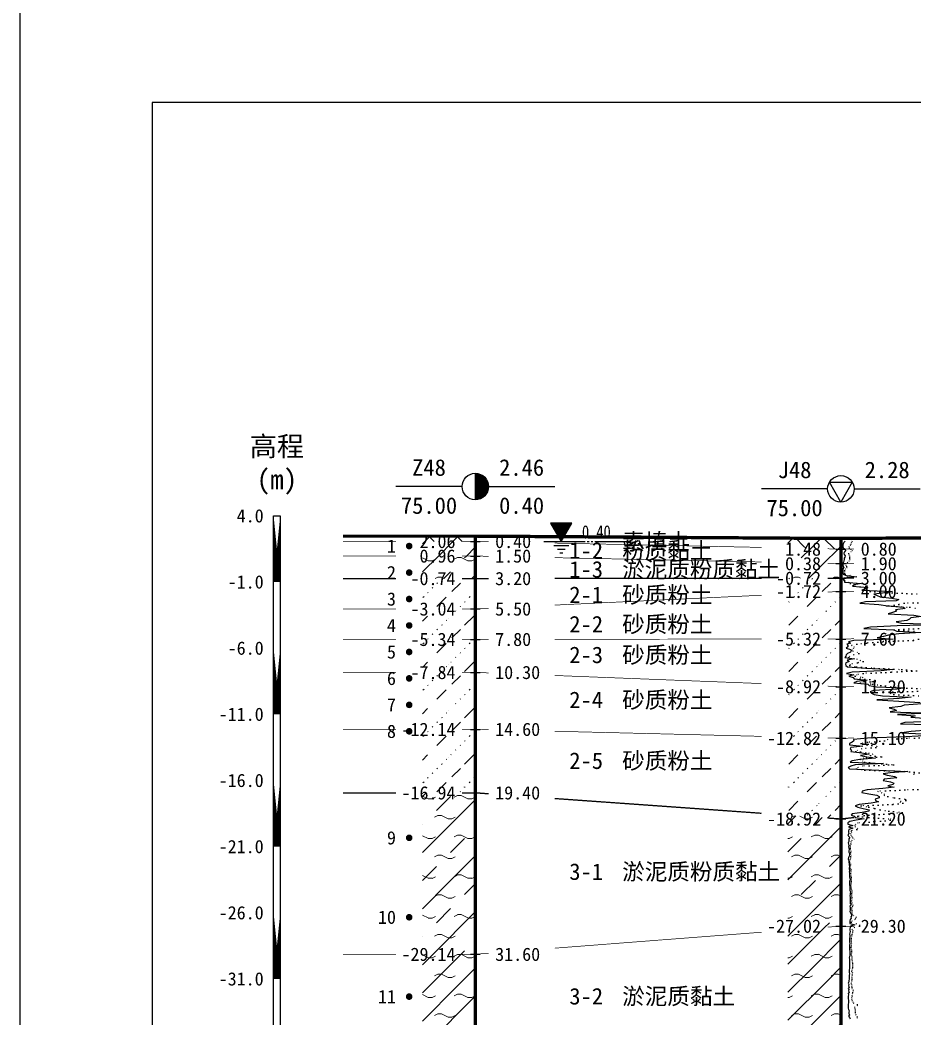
# Model space of a CAD drawing. Extents: x -37 to 3540, y -1485 to 297.
# Drawn here: x -37.4 to 97.8, y -450.4 to -299.5 of the extents above; entities that cross this region are included whole.
import ezdxf
from ezdxf.enums import TextEntityAlignment as Align

# ---------------------------------------------------------------- set-up
doc = ezdxf.new("R2010")
doc.units = 0
doc.linetypes.add('DOT', pattern=[6.35, 0, -6.35])
doc.layers.get('0').update_dxf_attribs({"linetype": 'CONTINUOUS'})
for name, color, linetype in [('CURVE', 200, 'CONTINUOUS'), ('FRAME', 7, 'CONTINUOUS'), ('HOLE', 41, 'CONTINUOUS'), ('RULER', 7, 'CONTINUOUS'), ('SAMPLE', 1, 'CONTINUOUS'), ('STRATUM', 241, 'CONTINUOUS')]:
    doc.layers.add(name, color=color, linetype=linetype)
doc.layers.add('HATCH', color=7, linetype='CONTINUOUS', lineweight=13)
doc.styles.add('ST', font='')
doc.styles.get('ST').set_extended_font_data('SimSun')
pattern_1 = [(45, (134.838, -594), (-2.12132, 2.12132), [10, 0]), (135, (134.838, -594), (-2.12132, -2.12132), [10, 0])]
pattern_2 = [(45, (134.838, -594), (-4.24264, 4.24264), [10, 0]), (45, (135.899, -597.182), (-2.12132, 6.36396), [3, -3])]
pattern_3 = [(45, (134.838, -594), (-4.24264, 4.24264), [10, 0]), (45, (135.899, -597.182), (-2.12132, 6.36396), [3, -3]), (26.565, (135.912, -594.2536), (5.999823, 5.999812), [0.567, -12.849]), (0, (135.345, -594.2536), (0, 6), [0.567, -5.433]), (26.565, (133.2567, -594), (5.999823, 5.999812), [0.567, -12.849]), (0, (133.764, -593.7464), (0, 6), [0.567, -5.433]), (153.435, (135.345, -594.2536), (-5.999818, -5e-06), [1.134, -12.2826]), (26.565, (138.912, -591.2536), (5.999823, 5.999812), [0.567, -12.849]), (0, (138.345, -591.2536), (0, 6), [0.567, -5.433]), (26.565, (136.2567, -591), (5.999823, 5.999812), [0.567, -12.849]), (0, (136.764, -590.7464), (0, 6), [0.567, -5.433]), (153.435, (138.345, -591.2536), (-5.999818, -5e-06), [1.134, -12.2826])]
pattern_4 = [(45, (134.838, -594), (-7e-07, 6.99998), [1.97196, -7.92754]), (45, (137.651, -591.171), (-7e-07, 6.99998), [1.99367, -7.90583]), (45, (139.9054, -588.918), (-7e-07, 6.99998), [1.8136, -8.08588]), (26.565, (134.838, -590.5), (7, 7), [0.0965, -15.55598]), (36.8699, (135.538, -589.8), (7, 7), [0.19775, -34.80225]), (315, (138.338, -587.024), (6.99998, 1e-06), [0.03305, -9.86644]), (26.565, (138.338, -594), (7, 7), [0.14475, -15.50773]), (26.565, (139.038, -593.3), (7, 7), [0.10528, -15.5472]), (90, (139.388, -592.95), (-7, -5e-07), [0.02877, -6.97123]), (26.565, (139.738, -592.6), (7, 7), [0.091, -31.21394]), (36.8699, (140.438, -591.9), (7, 7), [0.1107, -34.8893]), (45, (141.138, -591.2), (-2e-07, 6.99998), [0.10911, -9.79038]), (315, (141.752, -590.452), (6.99998, 1e-06), [0.03305, -9.86644]), (36.8699, (136.238, -589.1), (7, 7), [0.10224, -34.89776]), (53.1301, (136.938, -588.4), (14, 21), [0.13438, -34.86562]), (53.1301, (137.638, -587.7), (14, 21), [0.12625, -34.87375])]
pattern_5 = [(45, (134.838, -594), (-2.12132, 2.12132), [10, 0]), (26.565, (135.912, -594.2536), (5.999823, 5.999812), [0.567, -12.849]), (0, (135.345, -594.2536), (0, 6), [0.567, -5.433]), (26.565, (133.2567, -594), (5.999823, 5.999812), [0.567, -12.849]), (0, (133.764, -593.7464), (0, 6), [0.567, -5.433]), (153.435, (135.345, -594.2536), (-5.999818, -5e-06), [1.134, -12.2826]), (26.565, (138.912, -591.2536), (5.999823, 5.999812), [0.567, -12.849]), (0, (138.345, -591.2536), (0, 6), [0.567, -5.433]), (26.565, (136.2567, -591), (5.999823, 5.999812), [0.567, -12.849]), (0, (136.764, -590.7464), (0, 6), [0.567, -5.433]), (153.435, (138.345, -591.2536), (-5.999818, -5e-06), [1.134, -12.2826])]

# ---------------------------------------------------------------- blocks, each defined once
blk = doc.blocks.new('H_sam_hole')
blk.add_line((0, 2), (0, -2))
at = {"const_width": 2}
blk.add_lwpolyline([(0, -1, 0.414214), (1, 0, 0.414214), (0, 1, 1)], format="xyb", dxfattribs=at)
blk.add_circle((0, 0), 2)
blk = doc.blocks.new('H_cpt_hole')
for p, q in [((-1.73, 1), (1.73, 1)), ((0, -2), (-1.73, 1)), ((1.73, 1), (0, -2))]:
    blk.add_line(p, q)
blk.add_circle((0, 0), 2)
blk = doc.blocks.new('SampleSoilUndisturbed')
at = {"const_width": 0.5}
blk.add_lwpolyline([(-0.25, 0, 1), (0.25, 0, 1)], format="xyb", close=True, dxfattribs=at)
blk = doc.blocks.new('Gwl')
blk.add_lwpolyline([(0, 0, 0, 3.22, 0), (0, 2.79, 3.22, 3.22, 0)], format="xyseb")
blk.add_lwpolyline([(0, 0), (1.61, 2.79), (-1.61, 2.79)], close=True)
for points in [[(-2.63, 0), (3.61, 0)], [(3.93, 0), (4.21, 0)], [(4.53, 0), (4.8, 0)], [(5.09, 0), (9.99, 0)], [(-1.09, -0.61), (1.16, -0.61)], [(-0.54, -1.14), (0.61, -1.14)], [(-0.19, -1.74), (0.26, -1.74)]]:
    blk.add_lwpolyline(points)
at = {"style": 'ST', "width": 0.8}
blk.add_attdef('*GWL', (3.14, 0.45), '', height=2, dxfattribs=at)

msp = doc.modelspace()

# ---------------------------------------------------------------- hatches: boundary and pattern name
at = {"layer": 'HATCH'}
h = msp.add_hatch(dxfattribs=at)
h.set_pattern_fill('STT', color=50, style=0)
h.set_pattern_definition(pattern_1)
h.paths.add_polyline_path([(31.46, -377.53), (23.46, -377.53), (23.46, -378.33), (31.46, -378.33)])
h.paths.add_polyline_path([(22.25, -379.82), (28.94, -379.82), (28.94, -376.88), (22.25, -376.88)], flags=9)
h = msp.add_hatch(dxfattribs=at)
h.set_pattern_fill('FZNT', color=32, style=0)
h.set_pattern_definition(pattern_2)
h.paths.add_polyline_path([(31.46, -378.33), (23.46, -378.33), (23.46, -380.53), (31.46, -380.53)])
h.paths.add_polyline_path([(22.25, -382.02), (28.94, -382.02), (28.94, -379.08), (22.25, -379.08)], flags=9)
h.paths.add_polyline_path([(22.25, -379.82), (28.94, -379.82), (28.94, -376.88), (22.25, -376.88)], flags=9)
h = msp.add_hatch(dxfattribs=at)
h.set_pattern_fill('STT', color=50, style=0)
h.set_pattern_definition(pattern_1)
h.paths.add_polyline_path([(86.73, -377.88), (78.73, -377.83), (78.73, -379.31), (86.73, -379.48)])
h.paths.add_polyline_path([(77.52, -380.97), (84.22, -380.97), (84.22, -378.04), (77.52, -378.04)], flags=9)
h = msp.add_hatch(dxfattribs=at)
h.set_pattern_fill('FZNT', color=32, style=0)
h.set_pattern_definition(pattern_2)
h.paths.add_polyline_path([(86.73, -379.48), (78.73, -379.31), (78.73, -381.51), (86.73, -381.68)])
h.paths.add_polyline_path([(77.52, -383.17), (84.22, -383.17), (84.22, -380.24), (77.52, -380.24)], flags=9)
h.paths.add_polyline_path([(77.52, -380.97), (84.22, -380.97), (84.22, -378.04), (77.52, -378.04)], flags=9)
h = msp.add_hatch(dxfattribs=at)
h.set_pattern_fill('YNFNT', color=251, style=0)
h.set_pattern_definition(pattern_3)
h.paths.add_polyline_path([(31.46, -380.53), (23.46, -380.53), (23.46, -383.93), (31.46, -383.93)])
h.paths.add_polyline_path([(20.82, -385.42), (28.94, -385.42), (28.94, -382.48), (20.82, -382.48)], flags=9)
h.paths.add_polyline_path([(22.25, -382.02), (28.94, -382.02), (28.94, -379.08), (22.25, -379.08)], flags=9)
h = msp.add_hatch(dxfattribs=at)
h.set_pattern_fill('YNFNT', color=251, style=0)
h.set_pattern_definition(pattern_3)
h.paths.add_polyline_path([(86.73, -381.68), (78.73, -381.51), (78.73, -383.89), (86.73, -383.88)])
h.paths.add_polyline_path([(76.09, -385.37), (84.22, -385.37), (84.22, -382.44), (76.09, -382.44)], flags=9)
h.paths.add_polyline_path([(77.52, -383.17), (84.22, -383.17), (84.22, -380.24), (77.52, -380.24)], flags=9)
h = msp.add_hatch(dxfattribs=at)
h.set_pattern_fill('SZFT', color=52, style=0)
h.set_pattern_definition(pattern_4)
h.paths.add_polyline_path([(31.46, -383.93), (23.46, -383.93), (23.46, -388.53), (31.46, -388.53)])
h.paths.add_polyline_path([(20.82, -390.02), (28.94, -390.02), (28.94, -387.08), (20.82, -387.08)], flags=9)
h.paths.add_polyline_path([(20.82, -385.42), (28.94, -385.42), (28.94, -382.48), (20.82, -382.48)], flags=9)
h = msp.add_hatch(dxfattribs=at)
h.set_pattern_fill('SZFT', color=52, style=0)
h.set_pattern_definition(pattern_4)
h.paths.add_polyline_path([(86.73, -383.88), (78.73, -383.89), (78.73, -386.26), (86.73, -385.88)])
h.paths.add_polyline_path([(76.09, -387.37), (84.21, -387.37), (84.21, -384.45), (76.09, -384.45)], flags=9)
h.paths.add_polyline_path([(76.09, -385.37), (84.22, -385.37), (84.22, -382.44), (76.09, -382.44)], flags=9)
h = msp.add_hatch(dxfattribs=at)
h.set_pattern_fill('SZFT', color=52, style=0)
h.set_pattern_definition(pattern_4)
h.paths.add_polyline_path([(86.73, -385.88), (78.73, -386.26), (78.73, -393.09), (86.73, -393.08)])
h.paths.add_polyline_path([(76.09, -394.57), (84.22, -394.57), (84.22, -391.64), (76.09, -391.64)], flags=9)
h.paths.add_polyline_path([(76.09, -387.37), (84.21, -387.37), (84.21, -384.45), (76.09, -384.45)], flags=9)
h = msp.add_hatch(dxfattribs=at)
h.set_pattern_fill('SZFT', color=52, style=0)
h.set_pattern_definition(pattern_4)
h.paths.add_polyline_path([(31.46, -388.53), (23.46, -388.53), (23.46, -393.13), (31.46, -393.13)])
h.paths.add_polyline_path([(20.82, -394.62), (28.94, -394.62), (28.94, -391.68), (20.82, -391.68)], flags=9)
h.paths.add_polyline_path([(20.82, -390.02), (28.94, -390.02), (28.94, -387.08), (20.82, -387.08)], flags=9)
h = msp.add_hatch(dxfattribs=at)
h.set_pattern_fill('SZFT', color=52, style=0)
h.set_pattern_definition(pattern_4)
h.paths.add_polyline_path([(31.46, -393.13), (23.46, -393.13), (23.46, -398.13), (31.46, -398.13)])
h.paths.add_polyline_path([(20.82, -399.62), (28.94, -399.62), (28.94, -396.68), (20.82, -396.68)], flags=9)
h.paths.add_polyline_path([(20.82, -394.62), (28.94, -394.62), (28.94, -391.68), (20.82, -391.68)], flags=9)
h = msp.add_hatch(dxfattribs=at)
h.set_pattern_fill('SZFT', color=52, style=0)
h.set_pattern_definition(pattern_4)
h.paths.add_polyline_path([(86.73, -393.08), (78.73, -393.09), (78.73, -399.97), (86.73, -400.28)])
h.paths.add_polyline_path([(76.09, -401.77), (84.22, -401.77), (84.22, -398.84), (76.09, -398.84)], flags=9)
h.paths.add_polyline_path([(76.09, -394.57), (84.22, -394.57), (84.22, -391.64), (76.09, -391.64)], flags=9)
h = msp.add_hatch(dxfattribs=at)
h.set_pattern_fill('SZFT', color=52, style=0)
h.set_pattern_definition(pattern_4)
h.paths.add_polyline_path([(31.46, -398.13), (23.46, -398.13), (23.46, -406.73), (31.46, -406.73)])
h.paths.add_polyline_path([(19.39, -408.21), (28.94, -408.21), (28.94, -405.3), (19.39, -405.3)], flags=9)
h.paths.add_polyline_path([(20.82, -399.62), (28.94, -399.62), (28.94, -396.68), (20.82, -396.68)], flags=9)
h = msp.add_hatch(dxfattribs=at)
h.set_pattern_fill('SZFT', color=52, style=0)
h.set_pattern_definition(pattern_4)
h.paths.add_polyline_path([(86.73, -400.28), (78.73, -399.97), (78.73, -407.89), (86.73, -408.08)])
h.paths.add_polyline_path([(74.66, -409.57), (84.22, -409.57), (84.22, -406.64), (74.66, -406.64)], flags=9)
h.paths.add_polyline_path([(76.09, -401.77), (84.22, -401.77), (84.22, -398.84), (76.09, -398.84)], flags=9)
h = msp.add_hatch(dxfattribs=at)
h.set_pattern_fill('SZFT', color=52, style=0)
h.set_pattern_definition(pattern_4)
h.paths.add_polyline_path([(31.46, -406.73), (23.46, -406.73), (23.46, -416.33), (31.46, -416.33)])
h.paths.add_polyline_path([(19.39, -417.82), (28.94, -417.82), (28.94, -414.88), (19.39, -414.88)], flags=9)
h.paths.add_polyline_path([(19.39, -408.21), (28.94, -408.21), (28.94, -405.3), (19.39, -405.3)], flags=9)
h = msp.add_hatch(dxfattribs=at)
h.set_pattern_fill('SZFT', color=52, style=0)
h.set_pattern_definition(pattern_4)
h.paths.add_polyline_path([(86.73, -408.08), (78.73, -407.89), (78.73, -419.71), (86.73, -420.28)])
h.paths.add_polyline_path([(74.66, -421.77), (84.22, -421.77), (84.22, -418.84), (74.66, -418.84)], flags=9)
h.paths.add_polyline_path([(74.66, -409.57), (84.22, -409.57), (84.22, -406.64), (74.66, -406.64)], flags=9)
h = msp.add_hatch(dxfattribs=at)
h.set_pattern_fill('YNFNT', color=251, style=0)
h.set_pattern_definition(pattern_3)
h.paths.add_polyline_path([(31.46, -416.33), (23.46, -416.33), (23.46, -440.73), (31.46, -440.73)])
h.paths.add_polyline_path([(19.39, -442.22), (28.94, -442.22), (28.94, -439.28), (19.39, -439.28)], flags=9)
h.paths.add_polyline_path([(19.39, -417.82), (28.94, -417.82), (28.94, -414.88), (19.39, -414.88)], flags=9)
h = msp.add_hatch(dxfattribs=at)
h.set_pattern_fill('YNFNT', color=251, style=0)
h.set_pattern_definition(pattern_3)
h.paths.add_polyline_path([(86.73, -420.28), (78.73, -419.71), (78.73, -437.1), (86.73, -436.48)])
h.paths.add_polyline_path([(74.66, -437.97), (84.22, -437.97), (84.22, -435.04), (74.66, -435.04)], flags=9)
h.paths.add_polyline_path([(74.66, -421.77), (84.22, -421.77), (84.22, -418.84), (74.66, -418.84)], flags=9)
h = msp.add_hatch(dxfattribs=at)
h.set_pattern_fill('YNNT', color=251, style=0)
h.set_pattern_definition(pattern_5)
h.paths.add_polyline_path([(86.73, -436.48), (78.73, -437.1), (78.73, -454.06), (86.73, -454.08)])
h.paths.add_polyline_path([(74.66, -455.57), (84.22, -455.57), (84.22, -452.64), (74.66, -452.64)], flags=9)
h.paths.add_polyline_path([(74.66, -437.97), (84.22, -437.97), (84.22, -435.04), (74.66, -435.04)], flags=9)
h = msp.add_hatch(dxfattribs=at)
h.set_pattern_fill('YNNT', color=251, style=0)
h.set_pattern_definition(pattern_5)
h.paths.add_polyline_path([(31.46, -440.73), (23.46, -440.73), (23.46, -453.93), (31.46, -453.93)])
h.paths.add_polyline_path([(19.39, -455.42), (28.94, -455.42), (28.94, -452.48), (19.39, -452.48)], flags=9)
h.paths.add_polyline_path([(19.39, -442.22), (28.94, -442.22), (28.94, -439.28), (19.39, -439.28)], flags=9)

# ---------------------------------------------------------------- linework, layer by layer
at = {"layer": 'CURVE', "color": 30, "linetype": 'Continuous'}
for points in [[(87.39, -378.28), (87.19, -378.48), (87.1, -378.68), (87.03, -378.88), (87.04, -379.08), (87.1, -379.28), (87.39, -379.48), (87.42, -379.68), (87.29, -379.88), (87.19, -380.08), (87.22, -380.28), (87.37, -380.48), (87.31, -380.68), (87.22, -380.88), (87.25, -381.08), (87.17, -381.28), (87.14, -381.48), (87.04, -381.68), (87.04, -381.88), (87.07, -382.08), (87.17, -382.28), (87.04, -382.48), (87.01, -382.68), (87.04, -382.88), (87.02, -383.08), (87.08, -383.28), (87.54, -383.48), (89.13, -383.68), (87.3, -383.88), (87.06, -384.08), (87.22, -384.28), (87.26, -384.48), (89.86, -384.68), (88.75, -384.88), (88.51, -385.08), (90.79, -385.28), (90.46, -385.48), (89.92, -385.68), (94.55, -385.88), (93.46, -386.08), (91.73, -386.28), (92.22, -386.48), (92.65, -386.68), (94.45, -386.88), (95.5, -387.08), (95.11, -387.28), (90.46, -387.48), (89.58, -387.68), (92.45, -387.88), (93.82, -388.08), (96.2, -388.28), (96.45, -388.48), (95, -388.68), (95.12, -388.88), (94.52, -389.08), (93.88, -389.28), (97.74, -389.48), (98.94, -389.68), (97.32, -389.88), (97.12, -390.08), (96.72, -390.28), (95.08, -390.48), (95.88, -390.68), (102.97, -390.88), (95.24, -391.08), (91.2, -391.28), (90.19, -391.48), (94.67, -391.68), (95.18, -391.88), (98.86, -392.08), (95.5, -392.28), (93.94, -392.48), (93.15, -392.68), (92.22, -392.88), (94.63, -393.08), (88.71, -393.28), (87.87, -393.48), (88.19, -393.68), (87.63, -393.88), (87.79, -394.08), (87.8, -394.28), (87.51, -394.48), (88.16, -394.68), (88.3, -394.88), (88.17, -395.08), (87.72, -395.28), (87.54, -395.48), (87.48, -395.68), (87.34, -395.88), (88.73, -396.08), (87.7, -396.28), (87.98, -396.48), (87.5, -396.68), (87.42, -396.88), (87.47, -397.08), (87.75, -397.28), (90.48, -397.48), (94.61, -397.68), (92.82, -397.88), (88.43, -398.08), (87.58, -398.28), (88.68, -398.48), (87.93, -398.68), (88.59, -398.88), (88.72, -399.08), (90.69, -399.28), (89.13, -399.48), (88.69, -399.68), (90.82, -399.88), (91.02, -400.08), (92.12, -400.28), (96.39, -400.48), (95.23, -400.68), (91.65, -400.88), (91.15, -401.08), (91.38, -401.28), (91.76, -401.48), (93, -401.68), (97.38, -401.88), (95.55, -402.08), (92.17, -402.28), (95.51, -402.48), (98.74, -402.68)], [(99.01, -402.88), (96.3, -403.08), (95.81, -403.28), (94.02, -403.48), (94.77, -403.68), (95.12, -403.88), (94.16, -404.08), (100.49, -404.28), (95.29, -404.48), (97.95, -404.68), (97.3, -404.88), (99.93, -405.08)], [(101.6, -405.48), (96.4, -405.68), (95.75, -405.88), (104.19, -406.08)], [(99.92, -406.88), (97.35, -407.08), (95.94, -407.28), (100.09, -407.48)], [(100.29, -407.68), (96.53, -407.88), (90.75, -408.08), (88.62, -408.28), (88.68, -408.48), (88.45, -408.68), (88.03, -408.88), (88.02, -409.08), (90.06, -409.28), (88.26, -409.48), (88.14, -409.68), (88.33, -409.88), (88.25, -410.08), (89.89, -410.28), (91.02, -410.48), (89.72, -410.68), (90.64, -410.88), (91.96, -411.08), (89.61, -411.28), (88.43, -411.48), (88.11, -411.68), (93.18, -411.88), (88.88, -412.08), (88.26, -412.28), (87.84, -412.48), (88.05, -412.68), (92.46, -412.88), (96.87, -413.08), (94.19, -413.28), (93.14, -413.48), (93.71, -413.68), (94.88, -413.88), (95.2, -414.08), (93.28, -414.28), (93.14, -414.48), (94.24, -414.68), (94.76, -414.88), (94.66, -415.08), (93.82, -415.28), (94.78, -415.48), (93.09, -415.68), (90.72, -415.88), (89.96, -416.08), (89.9, -416.28), (90.94, -416.48), (92.18, -416.68), (92.53, -416.88), (92.54, -417.08), (91.92, -417.28), (91.95, -417.48), (92.44, -417.68), (91.31, -417.88), (89.48, -418.08), (88.89, -418.28), (89.29, -418.48), (90.1, -418.68), (91.03, -418.88), (90.97, -419.08), (89.96, -419.28), (88.42, -419.48), (88.31, -419.68), (88.73, -419.88), (88.91, -420.08), (90.24, -420.28), (89.04, -420.48), (88.06, -420.68), (87.79, -420.88), (87.77, -421.08), (88.53, -421.28), (87.89, -421.48), (88.52, -421.68), (87.92, -421.88), (87.87, -422.08), (87.9, -422.28), (87.93, -422.48), (87.8, -422.68), (87.88, -422.88), (88.06, -423.08), (87.95, -423.28), (87.94, -423.48), (87.92, -423.68), (87.85, -423.88), (87.89, -424.08), (87.92, -424.28), (87.9, -424.48), (87.93, -424.68), (87.98, -424.88), (87.92, -425.08), (87.93, -425.28), (88.03, -425.48), (88.02, -425.68), (87.97, -425.88), (87.9, -426.08), (87.84, -426.28), (87.88, -426.48), (87.91, -426.68), (87.93, -426.88), (87.97, -427.08), (87.97, -427.28), (88.01, -427.48), (88, -427.68), (87.97, -427.88), (88.01, -428.08), (88, -428.28), (88.01, -428.48), (88.05, -428.68), (88.03, -428.88), (88.05, -429.08), (88.06, -429.28), (88.12, -429.48), (88.02, -429.68), (88.04, -429.88), (88.05, -430.08), (88.03, -430.28), (88.06, -430.48), (88.07, -430.68), (88.1, -430.88), (88.1, -431.08), (88.16, -431.28), (88.12, -431.48), (88.11, -431.68), (88.06, -431.88), (88.12, -432.08), (88.11, -432.28), (88.11, -432.48), (88.12, -432.68), (88.11, -432.88), (88.12, -433.08), (88.31, -433.28), (88.1, -433.48), (88.11, -433.68), (88.11, -433.88), (88.14, -434.08), (88.1, -434.28), (88.17, -434.48), (88.28, -434.68), (88.39, -434.88), (88.24, -435.08), (88.28, -435.28), (88.12, -435.48), (88.08, -435.68), (88.06, -435.88), (88.07, -436.08), (88.82, -436.28), (88.19, -436.48), (88.14, -436.68), (88.08, -436.88), (88.06, -437.08), (88.13, -437.28), (88.1, -437.48), (88.04, -437.68), (88.08, -437.88), (88.1, -438.08), (88.03, -438.28), (88.02, -438.48), (88.05, -438.68), (88.05, -438.88), (88.06, -439.08), (88.05, -439.28), (88.03, -439.48), (88.01, -439.68), (88.05, -439.88), (88.04, -440.08), (88.06, -440.28), (88.09, -440.48), (88.1, -440.68), (88.07, -440.88), (88.02, -441.08), (87.96, -441.28), (88.03, -441.48), (88.05, -441.68), (88.03, -441.88), (88.04, -442.08), (88.03, -442.28), (88.02, -442.48), (88.03, -442.68), (88.02, -442.88), (88, -443.08), (87.96, -443.28), (87.97, -443.48), (88.02, -443.68), (88, -443.88), (88, -444.08), (87.96, -444.28), (87.97, -444.48), (87.93, -444.68), (87.91, -444.88), (87.84, -445.08), (87.94, -445.28), (87.89, -445.48), (87.98, -445.68), (87.85, -445.88), (87.93, -446.08), (87.87, -446.28), (87.96, -446.48), (87.84, -446.68), (87.86, -446.88), (87.84, -447.08), (87.83, -447.28), (87.81, -447.48), (87.9, -447.68), (87.89, -447.88), (87.89, -448.08), (87.82, -448.28), (87.84, -448.48), (87.85, -448.68), (87.84, -448.88), (87.88, -449.08), (87.98, -449.28), (87.91, -449.48), (87.93, -449.68), (88.03, -449.88), (87.9, -450.08), (88.01, -450.28), (88.12, -450.48)]]:
    msp.add_lwpolyline(points, dxfattribs=at)
at = {"layer": 'CURVE', "color": 100, "linetype": 'DOT', "ltscale": 0.1}
for points in [[(88.42, -378.28), (88.35, -378.48), (88.25, -378.68), (88.17, -378.88), (87.93, -379.08), (87.95, -379.28), (88.21, -379.48), (88.49, -379.68), (88.31, -379.88), (87.89, -380.08), (87.9, -380.28), (88.05, -380.48), (88.02, -380.68), (88.03, -380.88), (88.08, -381.08), (87.99, -381.28), (87.76, -381.48), (87.56, -381.68), (87.46, -381.88), (87.58, -382.08), (87.63, -382.28), (87.42, -382.48), (87.3, -382.68), (87.29, -382.88), (87.21, -383.08), (87.38, -383.28), (88.12, -383.48), (87.71, -383.68), (87.65, -383.88), (87.24, -384.08), (87.3, -384.28), (87.9, -384.48), (88.09, -384.68), (88.61, -384.88), (88.91, -385.08), (90.49, -385.28), (90.65, -385.48), (90.37, -385.68), (91.14, -385.88), (93.77, -386.08), (98.9, -386.28)], [(100.59, -387.48), (96.32, -387.68), (95.5, -387.88), (93.7, -388.08), (97.18, -388.28), (98.23, -388.48)], [(98.45, -391.48), (94.77, -391.68), (98, -391.88)], [(98.45, -393.08), (97.64, -393.28), (93.03, -393.48), (90.58, -393.68), (89.14, -393.88), (88.32, -394.08), (88.73, -394.28), (88.64, -394.48), (88.4, -394.68), (88.49, -394.88), (89.18, -395.08), (89.47, -395.28), (88.69, -395.48), (88.03, -395.68), (87.95, -395.88), (89.1, -396.08), (89.59, -396.28), (90.11, -396.48), (89.23, -396.68), (88.12, -396.88), (88.07, -397.08), (89.11, -397.28), (91.78, -397.48), (95.93, -397.68), (98.17, -397.88), (94.27, -398.08), (90.11, -398.28), (89.16, -398.48), (88.9, -398.68), (90.03, -398.88), (89.64, -399.08), (91.89, -399.28), (91.9, -399.48), (89.71, -399.68), (91.5, -399.88), (92.75, -400.08), (94.26, -400.28), (95.99, -400.48), (102.06, -400.68)], [(102.7, -400.88), (93.93, -401.08), (94.18, -401.28), (94.76, -401.48), (99.08, -401.68)], [(103.72, -407.88), (96.68, -408.08), (93.82, -408.28), (93.33, -408.48), (90.77, -408.68), (89.82, -408.88), (90.68, -409.08), (92.15, -409.28), (92.04, -409.48), (89.88, -409.68), (89.25, -409.88), (88.98, -410.08), (90.93, -410.28), (91.55, -410.48), (91.19, -410.68), (92.86, -410.88), (90.18, -411.08), (89.69, -411.28), (89.98, -411.48), (90.32, -411.68), (92.18, -411.88), (94.68, -412.08), (90.02, -412.28), (89.33, -412.48), (89.11, -412.68), (90.37, -412.88), (96.36, -413.08), (98.58, -413.28), (97.7, -413.48), (97.81, -413.68)], [(101.31, -415.68), (96.39, -415.88), (92.27, -416.08), (92.81, -416.28), (93.29, -416.48), (93.22, -416.68), (93.84, -416.88), (94.86, -417.08), (96.51, -417.28), (96.54, -417.48), (95.63, -417.68), (96.12, -417.88), (94.55, -418.08), (89.79, -418.28), (90.96, -418.48), (91.86, -418.68), (92.66, -418.88), (93.97, -419.08), (96, -419.28), (94.7, -419.48), (90.98, -419.68), (89.28, -419.88), (90.97, -420.08), (94.23, -420.28), (94.17, -420.48), (91.72, -420.68), (89.31, -420.88), (88.96, -421.08), (88.85, -421.28), (88.87, -421.48), (89.25, -421.68), (89.16, -421.88), (88.25, -422.08), (88.41, -422.28), (88.19, -422.48), (88.22, -422.68), (88.33, -422.88), (88.46, -423.08), (88.76, -423.28), (88.38, -423.48), (88.23, -423.68), (88.21, -423.88), (88.23, -424.08), (88.15, -424.28), (88.11, -424.48), (88.12, -424.68), (88.13, -424.88), (88.26, -425.08), (88.18, -425.28), (88.19, -425.48), (88.28, -425.68), (88.16, -425.88), (88.2, -426.08), (88.2, -426.28), (88.06, -426.48), (88, -426.68), (88.05, -426.88), (88.21, -427.08), (88.17, -427.28), (88.1, -427.48), (88.15, -427.68), (88.23, -427.88), (88.22, -428.08), (88.22, -428.28), (88.2, -428.48), (88.19, -428.68), (88.26, -428.88), (88.28, -429.08), (88.29, -429.28), (88.28, -429.48), (88.28, -429.68), (88.28, -429.88), (88.25, -430.08), (88.2, -430.28), (88.22, -430.48), (88.28, -430.68), (88.28, -430.88), (88.37, -431.08), (88.4, -431.28), (88.35, -431.48), (88.35, -431.68), (88.34, -431.88), (88.38, -432.08), (88.37, -432.28), (88.33, -432.48), (88.35, -432.68), (88.4, -432.88), (88.35, -433.08), (88.56, -433.28), (88.52, -433.48), (88.34, -433.68), (88.33, -433.88), (88.39, -434.08), (88.38, -434.28), (88.38, -434.48), (88.44, -434.68), (88.62, -434.88), (89.07, -435.08), (88.92, -435.28), (88.88, -435.48), (88.46, -435.68), (88.27, -435.88), (89, -436.08), (89.56, -436.28), (89.56, -436.48), (88.81, -436.68), (88.41, -436.88), (88.52, -437.08), (88.48, -437.28), (88.48, -437.48), (88.38, -437.68), (88.37, -437.88), (88.33, -438.08), (88.29, -438.28), (88.27, -438.48), (88.29, -438.68), (88.31, -438.88), (88.37, -439.08), (88.33, -439.28), (88.29, -439.48), (88.23, -439.68), (88.25, -439.88), (88.35, -440.08), (88.36, -440.28), (88.36, -440.48), (88.3, -440.68), (88.31, -440.88), (88.41, -441.08), (88.38, -441.28), (88.35, -441.48), (88.44, -441.68), (88.45, -441.88), (88.49, -442.08), (88.49, -442.28), (88.5, -442.48), (88.49, -442.68), (88.49, -442.88), (88.41, -443.08), (88.31, -443.28), (88.48, -443.48), (88.44, -443.68), (88.43, -443.88), (88.35, -444.08), (88.4, -444.28), (88.38, -444.48), (88.38, -444.68), (88.33, -444.88), (88.25, -445.08), (88.32, -445.28), (88.36, -445.48), (88.38, -445.68), (88.38, -445.88), (88.54, -446.08), (88.6, -446.28), (88.5, -446.48), (88.48, -446.68), (88.4, -446.88), (88.44, -447.08), (88.35, -447.28), (88.36, -447.48), (88.37, -447.68), (88.5, -447.88), (88.59, -448.08), (89.17, -448.28), (89.23, -448.48), (88.8, -448.68), (88.78, -448.88), (88.88, -449.08), (88.9, -449.28), (88.88, -449.48), (88.91, -449.68), (88.99, -449.88), (89.16, -450.08), (89.19, -450.28), (89.15, -450.48)]]:
    msp.add_lwpolyline(points, dxfattribs=at)
at = {"layer": 'FRAME', "color": 245, "linetype": 'Continuous'}
msp.add_line((-37.39, -297), (-37.39, -594), dxfattribs=at)
at = {"layer": 'FRAME', "linetype": 'Continuous'}
for p, q in [((658.45, -312), (-17.39, -312)), ((-17.39, -312), (-17.39, -579))]:
    msp.add_line(p, q, dxfattribs=at)
at = {"layer": 'HOLE', "linetype": 'Continuous'}
for points in [[(29.46, -370.03), (19.46, -370.03)], [(33.46, -370.03), (43.46, -370.03)], [(84.73, -370.38), (74.73, -370.38)], [(88.73, -370.38), (98.73, -370.38)], [(30.71, -378.33), (32.21, -378.33)], [(85.98, -379.48), (87.48, -379.48)], [(30.71, -380.53), (32.21, -380.53)], [(85.98, -381.68), (87.48, -381.68)], [(30.71, -383.93), (32.21, -383.93)], [(85.98, -383.88), (87.48, -383.88)], [(85.98, -385.88), (87.48, -385.88)], [(30.71, -388.53), (32.21, -388.53)], [(30.71, -393.13), (32.21, -393.13)], [(85.98, -393.08), (87.48, -393.08)], [(30.71, -398.13), (32.21, -398.13)], [(85.98, -400.28), (87.48, -400.28)], [(30.71, -406.73), (32.21, -406.73)], [(85.98, -408.08), (87.48, -408.08)], [(30.71, -416.33), (32.21, -416.33)], [(85.98, -420.28), (87.48, -420.28)], [(85.98, -436.48), (87.48, -436.48)], [(30.71, -440.73), (32.21, -440.73)]]:
    msp.add_lwpolyline(points, dxfattribs=at)
at = {"layer": 'HOLE', "linetype": 'Continuous', "const_width": 0.5}
for points in [[(31.46, -377.53), (31.46, -527.53)], [(86.73, -377.88), (86.73, -526.58)]]:
    msp.add_lwpolyline(points, dxfattribs=at)
at = {"layer": 'RULER', "linetype": 'Continuous', "const_width": 1}
for points in [[(1.46, -374.45), (1.46, -384.45)], [(1.46, -394.45), (1.46, -404.45)], [(1.46, -414.45), (1.46, -424.45)], [(1.46, -434.45), (1.46, -444.45)]]:
    msp.add_lwpolyline(points, close=True, dxfattribs=at)
at = {"layer": 'RULER', "linetype": 'Continuous'}
msp.add_lwpolyline([(0.96, -374.45), (1.96, -374.45), (1.96, -534.45), (0.96, -534.45)], close=True, dxfattribs=at)
at = {"layer": 'STRATUM', "linetype": 'Continuous'}
for points, const_width in [([(11.46, -377.53), (29.46, -377.53)], 0.5), ([(11.46, -378.33), (19.46, -378.33)], 0.1), ([(29.46, -377.53), (31.46, -377.53), (43.46, -377.6)], 0.5), ([(29.46, -378.33), (31.46, -378.33), (33.46, -378.37)], 0.1), ([(43.46, -377.6), (86.73, -377.88), (142.8, -377.47), (196.95, -377.77)], 0.5), ([(43.46, -378.58), (59.09, -378.9), (74.73, -379.23)], 0.1), ([(84.73, -379.44), (86.73, -379.48), (88.73, -379.47)], 0.1), ([(11.46, -380.53), (19.46, -380.53)], 0.1), ([(29.46, -380.53), (31.46, -380.53), (33.46, -380.57)], 0.1), ([(43.46, -380.78), (59.09, -381.1), (74.73, -381.43)], 0.1), ([(84.73, -381.64), (86.73, -381.68), (88.73, -381.67)], 0.1), ([(11.46, -383.93), (19.46, -383.93)], 0.2), ([(29.46, -383.93), (31.46, -383.93), (33.46, -383.93)], 0.2), ([(43.46, -383.92), (59.09, -383.9), (74.73, -383.89)], 0.2), ([(84.73, -383.88), (86.73, -383.88), (88.73, -383.87)], 0.2), ([(84.73, -385.98), (86.73, -385.88), (88.73, -385.94)], 0.1), ([(43.46, -387.95), (59.09, -387.2), (74.73, -386.46)], 0.1), ([(11.46, -388.53), (19.46, -388.53)], 0.1), ([(29.46, -388.53), (31.46, -388.53), (33.46, -388.43)], 0.1), ([(11.46, -393.13), (19.46, -393.13)], 0.1), ([(29.46, -393.13), (31.46, -393.13), (33.46, -393.13)], 0.1), ([(43.46, -393.12), (59.09, -393.1), (74.73, -393.09)], 0.1), ([(84.73, -393.08), (86.73, -393.08), (88.73, -393.04)], 0.1), ([(11.46, -398.13), (19.46, -398.13)], 0.1), ([(29.46, -398.13), (31.46, -398.13), (33.46, -398.2)], 0.1), ([(43.46, -398.59), (59.09, -399.2), (74.73, -399.81)], 0.1), ([(84.73, -400.2), (86.73, -400.28), (88.73, -400.27)], 0.1), ([(11.46, -406.73), (19.46, -406.73)], 0.1), ([(29.46, -406.73), (31.46, -406.73), (33.46, -406.78)], 0.1), ([(43.46, -407.02), (59.09, -407.4), (74.73, -407.79)], 0.1), ([(84.73, -408.03), (86.73, -408.08), (88.73, -408.05)], 0.1), ([(11.46, -416.33), (19.46, -416.33)], 0.2), ([(29.46, -416.33), (31.46, -416.33), (33.46, -416.47)], 0.2), ([(43.46, -417.19), (59.09, -418.3), (74.73, -419.42)], 0.2), ([(84.73, -420.14), (86.73, -420.28), (88.73, -420.06)], 0.2), ([(43.46, -439.81), (59.09, -438.6), (74.73, -437.4)], 0.1), ([(84.73, -436.63), (86.73, -436.48), (88.73, -436.55)], 0.1), ([(29.46, -440.73), (31.46, -440.73), (33.46, -440.57)], 0.1), ([(11.46, -440.73), (19.46, -440.73)], 0.1)]:
    msp.add_lwpolyline(points, dxfattribs=dict(at, const_width=const_width))

# ---------------------------------------------------------------- block references
at = {"layer": 'CURVE'}
msp.add_blockref('Gwl', (44.44, -378.33), dxfattribs=at).add_auto_attribs({'*GWL': '0.40'})
at = {"layer": 'HOLE'}
for name, p in [('H_sam_hole', (31.46, -370.03)), ('H_cpt_hole', (86.73, -370.38))]:
    msp.add_blockref(name, p, dxfattribs=at)
at = {"layer": 'SAMPLE'}
for p in [(21.46, -379.03), (21.46, -383.03), (21.46, -387.03), (21.46, -391.03), (21.46, -395.03), (21.46, -399.03), (21.46, -403.03), (21.46, -407.03), (21.46, -423.13), (21.46, -435.13), (21.46, -447.13)]:
    msp.add_blockref('SampleSoilUndisturbed', p, dxfattribs=at)

# ---------------------------------------------------------------- texts
at = {"layer": 'HOLE', "style": 'ST'}
for s, p in [('Z48', (24.46, -367.15)), ('2.46', (38.46, -367.15)), ('J48', (79.73, -367.51)), ('2.28', (93.73, -367.51)), ('75.00', (24.46, -372.9)), ('0.40', (38.46, -372.9)), ('75.00', (79.73, -373.26))]:
    msp.add_text(s, height=2.5, dxfattribs=at).set_placement(p, align=Align.MIDDLE_CENTER)
for s, p in [('2.06', (28.46, -378.33)), ('1.48', (83.73, -379.48)), ('0.96', (28.46, -380.53)), ('0.38', (83.73, -381.68)), ('-0.74', (28.46, -383.93)), ('-0.72', (83.73, -383.88)), ('-1.72', (83.73, -385.88)), ('-3.04', (28.46, -388.53)), ('-5.34', (28.46, -393.13)), ('-5.32', (83.73, -393.08)), ('-7.84', (28.46, -398.13)), ('-8.92', (83.73, -400.28)), ('-12.14', (28.46, -406.73)), ('-12.82', (83.73, -408.08)), ('-16.94', (28.46, -416.33)), ('-18.92', (83.73, -420.28)), ('-27.02', (83.73, -436.48)), ('-29.14', (28.46, -440.73))]:
    msp.add_text(s, height=2, dxfattribs=at).set_placement(p, align=Align.MIDDLE_RIGHT)
for s, p in [('0.40', (34.46, -378.33)), ('0.80', (89.73, -379.48)), ('1.50', (34.46, -380.53)), ('1.90', (89.73, -381.68)), ('3.20', (34.46, -383.93)), ('3.00', (89.73, -383.88)), ('4.00', (89.73, -385.88)), ('5.50', (34.46, -388.53)), ('7.80', (34.46, -393.13)), ('7.60', (89.73, -393.08)), ('10.30', (34.46, -398.13)), ('11.20', (89.73, -400.28)), ('14.60', (34.46, -406.73)), ('15.10', (89.73, -408.08)), ('19.40', (34.46, -416.33)), ('21.20', (89.73, -420.28)), ('29.30', (89.73, -436.48)), ('31.60', (34.46, -440.73))]:
    msp.add_text(s, height=2, dxfattribs=at).set_placement(p, align=Align.MIDDLE_LEFT)
at = {"layer": 'RULER', "style": 'ST'}
for s, p in [('高程', (1.46, -362.45)), ('(m)', (1.46, -367.45))]:
    msp.add_text(s, height=3, dxfattribs=at).set_placement(p, align=Align.TOP_CENTER)
for s, p in [('4.0', (-0.54, -374.45)), ('-1.0', (-0.54, -384.45)), ('-6.0', (-0.54, -394.45)), ('-11.0', (-0.54, -404.45)), ('-16.0', (-0.54, -414.45)), ('-21.0', (-0.54, -424.45)), ('-26.0', (-0.54, -434.45)), ('-31.0', (-0.54, -444.45))]:
    msp.add_text(s, height=2, dxfattribs=at).set_placement(p, align=Align.MIDDLE_RIGHT)
at = {"layer": 'SAMPLE', "style": 'ST'}
for s, p in [('1', (19.46, -379.03)), ('2', (19.46, -383.03)), ('3', (19.46, -387.03)), ('4', (19.46, -391.03)), ('5', (19.46, -395.03)), ('6', (19.46, -399.03)), ('7', (19.46, -403.03)), ('8', (19.46, -407.03)), ('9', (19.46, -423.13)), ('10', (19.46, -435.13)), ('11', (19.46, -447.13))]:
    msp.add_text(s, height=2, dxfattribs=at).set_placement(p, align=Align.MIDDLE_RIGHT)
at = {"layer": 'STRATUM', "style": 'ST'}
for s, p in [('素填土', (53.67, -378.35)), ('1-2', (45.67, -379.69)), ('粉质黏土', (53.67, -379.69)), ('1-3', (45.67, -382.55)), ('淤泥质粉质黏土', (53.67, -382.55)), ('2-1', (45.67, -386.39)), ('砂质粉土', (53.67, -386.39)), ('砂质粉土', (53.67, -390.83)), ('2-2', (45.67, -390.83)), ('2-3', (45.67, -395.47)), ('砂质粉土', (53.67, -395.47)), ('2-4', (45.67, -402.27)), ('砂质粉土', (53.67, -402.27)), ('2-5', (45.67, -411.47)), ('砂质粉土', (53.67, -411.47)), ('淤泥质粉质黏土', (53.67, -428.24)), ('3-1', (45.67, -428.24)), ('3-2', (45.67, -447.07)), ('淤泥质黏土', (53.67, -447.07))]:
    msp.add_text(s, height=2.5, dxfattribs=at).set_placement(p, align=Align.MIDDLE_LEFT)

doc.saveas('drawing.dxf')
